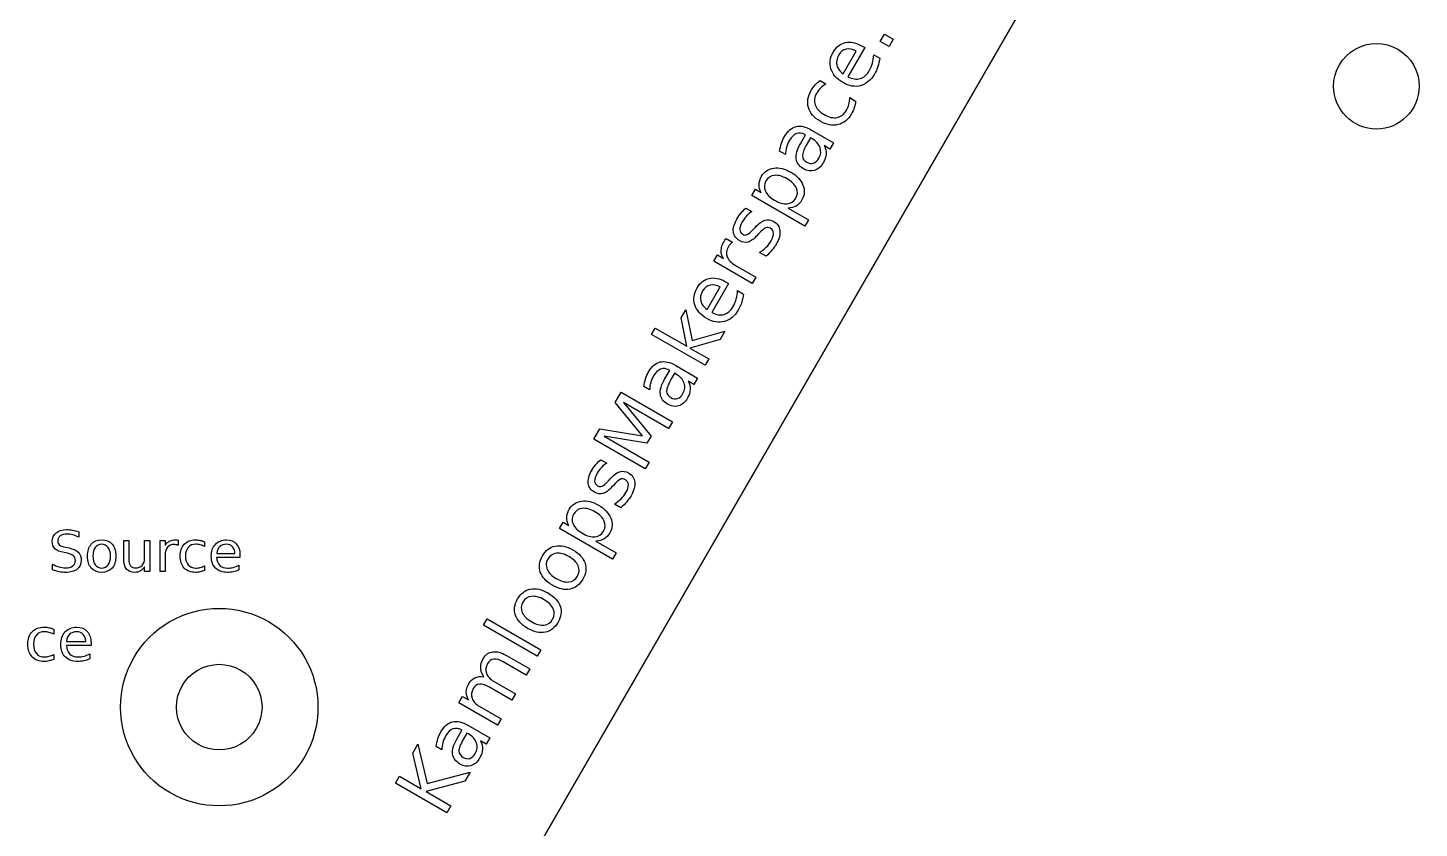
# Model space of a CAD drawing. Extents: x 5 to 486, y 5 to 284.
# Drawn here: x 59 to 99.66, y 111.84 to 135.21 of the extents above; entities that cross this region are included whole.
import ezdxf

# ---------------------------------------------------------------- set-up
doc = ezdxf.new("R2010")
doc.units = 0
doc.layers.add('Layer_1', color=7, linetype='CONTINUOUS')

msp = doc.modelspace()

# ---------------------------------------------------------------- linework, layer by layer
at = {"layer": 'Layer_1', "color": 7}
for p, q in [((91.417568, 141.614116), (71.726968, 107.508995)), ((71.585868, 107.265026), (91.276468, 141.370146)), ((97.157268, 133.507596), (97.157268, 133.507596)), ((63.346171, 115.371536), (63.346171, 115.371536))]:
    msp.add_line(p, q, dxfattribs=at)
at = {"layer": 'Layer_1', "color": 3}
for p, q in [((83.911101, 134.813975), (84.033519, 135.026009)), ((84.033519, 135.026009), (84.288761, 134.878645)), ((83.457533, 134.636383), (82.966709, 133.786251)), ((83.367086, 134.688602), (83.367091, 134.688599)), ((83.367091, 134.688599), (83.457533, 134.636383)), ((84.166343, 134.666611), (83.911101, 134.813975)), ((84.288761, 134.878645), (84.166343, 134.666611)), ((82.826518, 133.875235), (83.206102, 134.535017)), ((83.718982, 134.427817), (83.893831, 134.326868)), ((82.151137, 133.675631), (82.151177, 133.675607)), ((82.151177, 133.675607), (82.324018, 133.575817)), ((83.019404, 133.174336), (83.190232, 133.075708)), ((81.903236, 132.229705), (82.545355, 131.858977)), ((81.903271, 132.229685), (81.903236, 132.229705)), ((81.578496, 131.824989), (81.728177, 132.084245)), ((81.728177, 132.084245), (81.710059, 132.094706)), ((81.872887, 132.000697), (81.766689, 131.816823)), ((81.914069, 131.97692), (81.872887, 132.000697)), ((82.438604, 131.67408), (82.267776, 131.772708)), ((82.545355, 131.858977), (82.438604, 131.67408)), ((81.140708, 131.512329), (80.96988, 131.610957)), ((80.153384, 130.315112), (80.260715, 130.501015)), ((80.260715, 130.501015), (80.431544, 130.402388)), ((81.187634, 130.8046), (81.187634, 130.8046)), ((81.706926, 129.418174), (80.153384, 130.315112)), ((79.985226, 129.947276), (80.160075, 129.846327)), ((79.985234, 129.947264), (79.985226, 129.947276)), ((81.217342, 129.948707), (81.217359, 129.948697)), ((81.217359, 129.948697), (81.814257, 129.604078)), ((80.208128, 129.33087), (80.258772, 129.386044)), ((81.814257, 129.604078), (81.706926, 129.418174)), ((79.406882, 129.061942), (79.59753, 128.953198)), ((80.355529, 129.196195), (80.303329, 129.140585)), ((79.044133, 128.393766), (79.151464, 128.57967)), ((79.151464, 128.57967), (79.326313, 128.478721)), ((80.574572, 128.540497), (80.383642, 128.650731)), ((80.169598, 127.743979), (79.044133, 128.393766)), ((79.684046, 128.272184), (80.276929, 127.929883)), ((79.4799, 127.746921), (78.989079, 126.896794)), ((79.389453, 127.79914), (79.389459, 127.799137)), ((79.389459, 127.799137), (79.4799, 127.746921)), ((80.276929, 127.929883), (80.169598, 127.743979)), ((78.848885, 126.985772), (79.228469, 127.645555)), ((79.741353, 127.538361), (79.916202, 127.437412)), ((78.091467, 126.743766), (78.227805, 126.979912)), ((78.227805, 126.979912), (78.40974, 126.079008)), ((77.227493, 126.25914), (77.334824, 126.445044)), ((77.334824, 126.445044), (78.258309, 125.91187)), ((78.258309, 125.91187), (78.091467, 126.743766)), ((78.791089, 125.356398), (77.227493, 126.25914)), ((79.228534, 126.114076), (78.34875, 125.859654)), ((78.40974, 126.079008), (79.367775, 126.355248)), ((79.367775, 126.355248), (79.228534, 126.114076)), ((78.34875, 125.859654), (78.89842, 125.542302)), ((77.757508, 125.206845), (77.73939, 125.217305)), ((77.932567, 125.352304), (78.574686, 124.981577)), ((77.932601, 125.352284), (77.932567, 125.352304)), ((78.89842, 125.542302), (78.791089, 125.356398)), ((77.607827, 124.947588), (77.757508, 125.206845)), ((77.902218, 125.123297), (77.79602, 124.939423)), ((77.9434, 125.09952), (77.902218, 125.123297)), ((78.467935, 124.79668), (78.297107, 124.895307)), ((78.574686, 124.981577), (78.467935, 124.79668)), ((76.162957, 124.269101), (76.337587, 124.571571)), ((76.337587, 124.571571), (77.837873, 123.70538)), ((77.170039, 124.634929), (76.99921, 124.733557)), ((76.961707, 123.294783), (76.162957, 124.269101)), ((77.723581, 123.507421), (76.406179, 124.268023)), ((76.406179, 124.268023), (77.211814, 123.287046)), ((77.837873, 123.70538), (77.723581, 123.507421)), ((75.545079, 123.198906), (75.71971, 123.501375)), ((77.045365, 122.332715), (75.545079, 123.198906)), ((75.71971, 123.501375), (76.961707, 123.294783)), ((77.094042, 123.083059), (75.841674, 123.290271)), ((75.841674, 123.290271), (77.159076, 122.529668)), ((77.211814, 123.287046), (77.094042, 123.083059)), ((75.743039, 122.599592), (75.917887, 122.498643)), ((75.743047, 122.599579), (75.743039, 122.599592)), ((77.159076, 122.529668), (77.045365, 122.332715)), ((75.96594, 121.983186), (76.016584, 122.03836)), ((76.113341, 121.848511), (76.061142, 121.792901)), ((76.332381, 121.192807), (76.141451, 121.303041)), ((74.537359, 120.58787), (74.64469, 120.773774)), ((74.64469, 120.773774), (74.815518, 120.675146)), ((75.571609, 121.077359), (75.571609, 121.077359)), ((60.490507, 120.496126), (60.490515, 120.496108)), ((60.490515, 120.496108), (60.490515, 120.337053)), ((76.0909, 119.690933), (74.537359, 120.58787)), ((60.108619, 120.039927), (60.207117, 120.019746)), ((61.161451, 120.130365), (61.161453, 120.130362)), ((61.161453, 120.256314), (61.161453, 120.256314)), ((61.806554, 119.687107), (61.806554, 120.234514)), ((61.806554, 120.234514), (61.955114, 120.234514)), ((61.955114, 120.234514), (61.955114, 119.692759)), ((62.180374, 120.256314), (62.180374, 120.256314)), ((62.41533, 119.721821), (62.41533, 120.234511)), ((62.41533, 120.234511), (62.56389, 120.234511)), ((62.56389, 120.234511), (62.56389, 119.330238)), ((62.865845, 119.330296), (62.865845, 120.234569)), ((62.865845, 120.234569), (63.015212, 120.234569)), ((63.015212, 120.234569), (63.015212, 120.094084)), ((63.39469, 120.248286), (63.395491, 120.095644)), ((64.16816, 120.199803), (64.16816, 120.199797)), ((64.16816, 120.199797), (64.16816, 120.060927)), ((75.601317, 120.221466), (75.601334, 120.221456)), ((75.601334, 120.221456), (76.198232, 119.876836)), ((59.719459, 119.38354), (59.719459, 119.551477)), ((60.159482, 119.864746), (60.060175, 119.884129)), ((61.806556, 119.687108), (61.806554, 119.687107)), ((63.015212, 119.806655), (63.015212, 119.330296)), ((65.201616, 119.746849), (64.518566, 119.746849)), ((64.523412, 119.862308), (65.053056, 119.863112)), ((65.20161, 119.819509), (65.201616, 119.819518)), ((65.201616, 119.819518), (65.201616, 119.746849)), ((74.039704, 119.788578), (74.039704, 119.788578)), ((74.196469, 119.69807), (74.196469, 119.69807)), ((76.198232, 119.876836), (76.0909, 119.690933)), ((62.41533, 119.330238), (62.41533, 119.469109)), ((62.56389, 119.330238), (62.41533, 119.330238)), ((63.015212, 119.330296), (62.865845, 119.330296)), ((64.16816, 119.502218), (64.16816, 119.364962)), ((65.166896, 119.516739), (65.166896, 119.376253)), ((73.313336, 118.530471), (73.313336, 118.530471)), ((73.470101, 118.439963), (73.470101, 118.439963)), ((72.321013, 117.760867), (72.427763, 117.945765)), ((72.427763, 117.945765), (73.991359, 117.043022)), ((59.758521, 117.64769), (59.758521, 117.647685)), ((59.758521, 117.647685), (59.758521, 117.501018)), ((73.884609, 116.858125), (72.321013, 117.760867)), ((60.849988, 117.169314), (60.128596, 117.169314)), ((60.133705, 117.291247), (60.693089, 117.2921)), ((60.849988, 117.246058), (60.849988, 117.169314)), ((60.849988, 117.246053), (60.849988, 117.246058)), ((59.758521, 116.910948), (59.758521, 116.765987)), ((60.813322, 116.926289), (60.813322, 116.777918)), ((73.563776, 116.302427), (72.890506, 116.69114)), ((72.99181, 116.880524), (73.671108, 116.488331)), ((73.991359, 117.043022), (73.884609, 116.858125)), ((73.671108, 116.488331), (73.563776, 116.302427)), ((72.32308, 116.253671), (72.323084, 116.253691)), ((73.143151, 115.573882), (72.46988, 115.962595)), ((72.614391, 116.127033), (73.250482, 115.759786)), ((71.597057, 115.495119), (71.704389, 115.681022)), ((72.722522, 114.845331), (71.597057, 115.495119)), ((71.704389, 115.681022), (71.879237, 115.580073)), ((73.250482, 115.759786), (73.143151, 115.573882)), ((72.193763, 115.398482), (72.829853, 115.031235)), ((71.53927, 114.436539), (71.688951, 114.695795)), ((71.688951, 114.695795), (71.670833, 114.706256)), ((71.86401, 114.841255), (72.506128, 114.470527)), ((71.864044, 114.841235), (71.86401, 114.841255)), ((72.829853, 115.031235), (72.722522, 114.845331)), ((70.249305, 114.026356), (70.400149, 114.287625)), ((70.400149, 114.287625), (70.66964, 113.139214)), ((71.833661, 114.612247), (71.727463, 114.428373)), ((71.874843, 114.58847), (71.833661, 114.612247)), ((72.399378, 114.28563), (72.22855, 114.384258)), ((72.506128, 114.470527), (72.399378, 114.28563)), ((70.49467, 112.987001), (70.249305, 114.026356)), ((71.101482, 114.123879), (70.930653, 114.222507)), ((70.66964, 113.139214), (71.931182, 113.474691)), ((71.931182, 113.474691), (71.776858, 113.207393)), ((69.743398, 113.150099), (69.860592, 113.353086)), ((71.243684, 112.283909), (69.743398, 113.150099)), ((69.860592, 113.353086), (70.49467, 112.987001)), ((71.776858, 113.207393), (70.638367, 112.904037)), ((70.638367, 112.904037), (71.360878, 112.486895)), ((71.360878, 112.486895), (71.243684, 112.283909))]:
    msp.add_line(p, q, dxfattribs=at)
at = {"layer": 'Layer_1', "color": 5}
msp.add_line((61.711555, 115.371536), (61.711555, 115.371536), dxfattribs=at)
at = {"layer": 'Layer_1', "color": 3}
for points in [[(82.539741, 134.511087), (82.627153, 134.66249), (82.745098, 134.753834), (82.893576, 134.78512)], [(82.914605, 134.589419), (82.822599, 134.569295), (82.750295, 134.513678), (82.697694, 134.42257)], [(82.893576, 134.78512), (83.041768, 134.81747), (83.199605, 134.785297), (83.367086, 134.688602)], [(83.206102, 134.535017), (83.104057, 134.591887), (83.006892, 134.610021), (82.914605, 134.589419)], [(82.469886, 134.01414), (82.418988, 134.176619), (82.442273, 134.342268), (82.539741, 134.511087)], [(82.697694, 134.42257), (82.63813, 134.319402), (82.619504, 134.219844), (82.641816, 134.123895)], [(83.589674, 133.962518), (83.630672, 134.03353), (83.661613, 134.107222), (83.682495, 134.183595)], [(83.682495, 134.183595), (83.703765, 134.260639), (83.715927, 134.342047), (83.718982, 134.427817)], [(83.893831, 134.326868), (83.883686, 134.244296), (83.865867, 134.163923), (83.840376, 134.085748)], [(82.822148, 133.612469), (82.637922, 133.718832), (82.520501, 133.852722), (82.469886, 134.01414)], [(82.641816, 134.123895), (82.664515, 134.028609), (82.726083, 133.945722), (82.826518, 133.875235)], [(82.966709, 133.786251), (83.098641, 133.720816), (83.217826, 133.70292), (83.324264, 133.732561)], [(83.324264, 133.732561), (83.430424, 133.763272), (83.518894, 133.839925), (83.589674, 133.962518)], [(83.740045, 133.860962), (83.636389, 133.681425), (83.501946, 133.569237), (83.336716, 133.524396)], [(83.840376, 134.085748), (83.814874, 134.007573), (83.781431, 133.932644), (83.740045, 133.860962)], [(81.811556, 132.885569), (81.764783, 133.047452), (81.792064, 133.216153), (81.893399, 133.39167)], [(81.893399, 133.39167), (81.926275, 133.448613), (81.964398, 133.50074), (82.007767, 133.548051)], [(82.007767, 133.548051), (82.050486, 133.595742), (82.098276, 133.638268), (82.151137, 133.675631)], [(82.168615, 133.455185), (82.123722, 133.411433), (82.085804, 133.362759), (82.054861, 133.309164)], [(82.324018, 133.575817), (82.265053, 133.54019), (82.213252, 133.499979), (82.168615, 133.455185)], [(83.336716, 133.524396), (83.171873, 133.480227), (83.000351, 133.509584), (82.822148, 133.612469)], [(82.054861, 133.309164), (81.985629, 133.189251), (81.970052, 133.074087), (82.008129, 132.963674)], [(82.008129, 132.963674), (82.04554, 132.853646), (82.132912, 132.758987), (82.270245, 132.679697)], [(82.923077, 132.807899), (82.95402, 132.861495), (82.97754, 132.918481), (82.993635, 132.978859)], [(82.993635, 132.978859), (83.009466, 133.040285), (83.018056, 133.105444), (83.019404, 133.174336)], [(83.190232, 133.075708), (83.184571, 133.010201), (83.171708, 132.946169), (83.151645, 132.883613)], [(82.157636, 132.484785), (81.974081, 132.590761), (81.858721, 132.724355), (81.811556, 132.885569)], [(82.270245, 132.679697), (82.407579, 132.600408), (82.533577, 132.571877), (82.648241, 132.594106)], [(82.648241, 132.594106), (82.762233, 132.616721), (82.853845, 132.687986), (82.923077, 132.807899)], [(83.068176, 132.697331), (82.970321, 132.527841), (82.839321, 132.423936), (82.675176, 132.385616)], [(83.151645, 132.883613), (83.13197, 132.821728), (83.104147, 132.759634), (83.068176, 132.697331)], [(81.112568, 132.039059), (81.206556, 132.20185), (81.318962, 132.299071), (81.449787, 132.330722)], [(81.449787, 132.330722), (81.58061, 132.362379), (81.731771, 132.3287), (81.903271, 132.229685)], [(81.710059, 132.094706), (81.624979, 132.143827), (81.543082, 132.153596), (81.464368, 132.124012)], [(82.675176, 132.385616), (82.511028, 132.347298), (82.338514, 132.380355), (82.157636, 132.484785)], [(80.96988, 131.610957), (80.982832, 131.693698), (81.001309, 131.770567), (81.025311, 131.841565)], [(81.025311, 131.841565), (81.048672, 131.912934), (81.077758, 131.978765), (81.112568, 132.039059)], [(81.1729, 131.728217), (81.153119, 131.658356), (81.142388, 131.586393), (81.140708, 131.512329)], [(81.258268, 131.929478), (81.221137, 131.865165), (81.192681, 131.798078), (81.1729, 131.728217)], [(81.464368, 132.124012), (81.385372, 132.095481), (81.316672, 132.030636), (81.258268, 131.929478)], [(81.455659, 131.389444), (81.440468, 131.511656), (81.481413, 131.656837), (81.578496, 131.824989)], [(81.766689, 131.816823), (81.680436, 131.66743), (81.637761, 131.554064), (81.638664, 131.476725)], [(82.150521, 131.715798), (82.113471, 131.82026), (82.034654, 131.907301), (81.914069, 131.97692)], [(82.267776, 131.772708), (82.311741, 131.691054), (82.331957, 131.609264), (82.328422, 131.527339)], [(81.668946, 131.097484), (81.54233, 131.170586), (81.471234, 131.267906), (81.455659, 131.389444)], [(81.638664, 131.476725), (81.639566, 131.399385), (81.681217, 131.336929), (81.763618, 131.289355)], [(81.95751, 131.263166), (82.020843, 131.284661), (82.073975, 131.332588), (82.116906, 131.406947)], [(82.116906, 131.406947), (82.176082, 131.509444), (82.187288, 131.612395), (82.150521, 131.715798)], [(82.328422, 131.527339), (82.324238, 131.445794), (82.295844, 131.359466), (82.24324, 131.268354)], [(80.441283, 130.876425), (80.520188, 131.013092), (80.638464, 131.092634), (80.796112, 131.115051)], [(80.796112, 131.115051), (80.954149, 131.138144), (81.121596, 131.098636), (81.298452, 130.996528)], [(81.187634, 130.8046), (81.051643, 130.883115), (80.92888, 130.916475), (80.819346, 130.90468)], [(81.298452, 130.996528), (81.475312, 130.894418), (81.593252, 130.769158), (81.652272, 130.620747)], [(81.987808, 131.048717), (81.883762, 131.01857), (81.777475, 131.034825), (81.668946, 131.097484)], [(81.763618, 131.289355), (81.829268, 131.251451), (81.893899, 131.242722), (81.95751, 131.263166)], [(82.24324, 131.268354), (82.176715, 131.15313), (82.091571, 131.079918), (81.987808, 131.048717)], [(80.431544, 130.402388), (80.386984, 130.479921), (80.365643, 130.557447), (80.367523, 130.634964)], [(80.367523, 130.634964), (80.369123, 130.713538), (80.39371, 130.794025), (80.441283, 130.876425)], [(80.569922, 130.741862), (80.513452, 130.644055), (80.507829, 130.544582), (80.553051, 130.443444)], [(80.819346, 130.90468), (80.709534, 130.893946), (80.626393, 130.839673), (80.569922, 130.741862)], [(81.459457, 130.535112), (81.414237, 130.636254), (81.32363, 130.726083), (81.187634, 130.8046)], [(81.442158, 130.238276), (81.498629, 130.336087), (81.504396, 130.435033), (81.459457, 130.535112)], [(81.652272, 130.620747), (81.711677, 130.473014), (81.701928, 130.330814), (81.623024, 130.194147)], [(80.553051, 130.443444), (80.597991, 130.343359), (80.688457, 130.254059), (80.824448, 130.175544)], [(80.824448, 130.175544), (80.960444, 130.097027), (81.083348, 130.063138), (81.193162, 130.073876)], [(81.193162, 130.073876), (81.30269, 130.085669), (81.385689, 130.140469), (81.442158, 130.238276)], [(81.623024, 130.194147), (81.57545, 130.111747), (81.518365, 130.050023), (81.45177, 130.008974)], [(79.717253, 129.622314), (79.756706, 129.690649), (79.79886, 129.752062), (79.843715, 129.806552)], [(79.843715, 129.806552), (79.888573, 129.861046), (79.935746, 129.90795), (79.985234, 129.947264)], [(80.005796, 129.718343), (79.959887, 129.66982), (79.919527, 129.615411), (79.884716, 129.555117)], [(80.160075, 129.846327), (80.103101, 129.809545), (80.051675, 129.766884), (80.005796, 129.718343)], [(81.45177, 130.008974), (81.384911, 129.968973), (81.306768, 129.948884), (81.217342, 129.948707)], [(79.61918, 129.252867), (79.604887, 129.361164), (79.637578, 129.484313), (79.717253, 129.622314)], [(79.884716, 129.555117), (79.831727, 129.463338), (79.805961, 129.38621), (79.807418, 129.323735)], [(79.807418, 129.323735), (79.809263, 129.261931), (79.838317, 129.214787), (79.894581, 129.182303)], [(80.024504, 129.17294), (80.067573, 129.191838), (80.128781, 129.244482), (80.208128, 129.33087)], [(80.258772, 129.386044), (80.362724, 129.501097), (80.456348, 129.5712), (80.539642, 129.596355)], [(80.561124, 129.373597), (80.514993, 129.355597), (80.446462, 129.296463), (80.355529, 129.196195)], [(80.539642, 129.596355), (80.622656, 129.622566), (80.710053, 129.609177), (80.801832, 129.556188)], [(80.706271, 129.358128), (80.656027, 129.387136), (80.607645, 129.392293), (80.561124, 129.373597)], [(80.792275, 129.214688), (80.789209, 129.278982), (80.760541, 129.326795), (80.706271, 129.358128)], [(80.801832, 129.556188), (80.906342, 129.495849), (80.965097, 129.406546), (80.978098, 129.288279)], [(80.978098, 129.288279), (80.991485, 129.170682), (80.956408, 129.039534), (80.872865, 128.894835)], [(79.262178, 128.718059), (79.264635, 128.799712), (79.291584, 128.885088), (79.343026, 128.974187)], [(79.343026, 128.974187), (79.350376, 128.986918), (79.359459, 129.000437), (79.370276, 129.014745)], [(79.370276, 129.014745), (79.380326, 129.029495), (79.392528, 129.045228), (79.406882, 129.061942)], [(79.531966, 128.899943), (79.51202, 128.879299), (79.493538, 128.85424), (79.476521, 128.824764)], [(79.59753, 128.953198), (79.57349, 128.939366), (79.551636, 128.921614), (79.531966, 128.899943)], [(79.799395, 128.998759), (79.693547, 129.059871), (79.633475, 129.144573), (79.61918, 129.252867)], [(80.049489, 128.956197), (79.969849, 128.934291), (79.886485, 128.948478), (79.799395, 128.998759)], [(79.894581, 129.182303), (79.937455, 129.15755), (79.980763, 129.154429), (80.024504, 129.17294)], [(80.303329, 129.140585), (80.213071, 129.039954), (80.128457, 128.978491), (80.049489, 128.956197)], [(80.580647, 128.806296), (80.636347, 128.862567), (80.682955, 128.923192), (80.720471, 128.988172)], [(80.720471, 128.988172), (80.770753, 129.075262), (80.794687, 129.150767), (80.792275, 129.214688)], [(80.872865, 128.894835), (80.838054, 128.834541), (80.795677, 128.775044), (80.745733, 128.716344)], [(79.326313, 128.478721), (79.280411, 128.55703), (79.259033, 128.636809), (79.262178, 128.718059)], [(79.476521, 128.824764), (79.416184, 128.720257), (79.403938, 128.62014), (79.439782, 128.524411)], [(79.439782, 128.524411), (79.475341, 128.429747), (79.556763, 128.345671), (79.684046, 128.272184)], [(80.383642, 128.650731), (80.4586, 128.698562), (80.524269, 128.750417), (80.580647, 128.806296)], [(80.745733, 128.716344), (80.696826, 128.657936), (80.639772, 128.59932), (80.574572, 128.540497)], [(78.562108, 127.621625), (78.649521, 127.773028), (78.767467, 127.864374), (78.915947, 127.895663)], [(78.936976, 127.699963), (78.84497, 127.679838), (78.772666, 127.624222), (78.720064, 127.533113)], [(78.915947, 127.895663), (79.064137, 127.92801), (79.221972, 127.895835), (79.389453, 127.79914)], [(79.228469, 127.645555), (79.126425, 127.702425), (79.02926, 127.720561), (78.936976, 127.699963)], [(78.492253, 127.124677), (78.441355, 127.287157), (78.464641, 127.452806), (78.562108, 127.621625)], [(78.720064, 127.533113), (78.6605, 127.429945), (78.641873, 127.330385), (78.664184, 127.234433)], [(79.612044, 127.073062), (79.65304, 127.14407), (79.683981, 127.217762), (79.704865, 127.294139)], [(79.704865, 127.294139), (79.726133, 127.371179), (79.738295, 127.452586), (79.741353, 127.538361)], [(79.916202, 127.437412), (79.906056, 127.35484), (79.888237, 127.274465), (79.862743, 127.196285)], [(78.844516, 126.723007), (78.66029, 126.82937), (78.542869, 126.96326), (78.492253, 127.124677)], [(78.664184, 127.234433), (78.686885, 127.13915), (78.748452, 127.056263), (78.848885, 126.985772)], [(78.989079, 126.896794), (79.121012, 126.83136), (79.240195, 126.813461), (79.346631, 126.843099)], [(79.346631, 126.843099), (79.452791, 126.87381), (79.541262, 126.950464), (79.612044, 127.073062)], [(79.762415, 126.971505), (79.658758, 126.791965), (79.524314, 126.679775), (79.359083, 126.634934)], [(79.862743, 127.196285), (79.837241, 127.118111), (79.803799, 127.043184), (79.762415, 126.971505)], [(79.359083, 126.634934), (79.19424, 126.590765), (79.022718, 126.620122), (78.844516, 126.723007)], [(77.141899, 125.161658), (77.235885, 125.324445), (77.348291, 125.421666), (77.479118, 125.453321)], [(77.493699, 125.246612), (77.414703, 125.218081), (77.346003, 125.153236), (77.287599, 125.052077)], [(77.479118, 125.453321), (77.609941, 125.484978), (77.761102, 125.451299), (77.932601, 125.352284)], [(77.73939, 125.217305), (77.65431, 125.266426), (77.572412, 125.276195), (77.493699, 125.246612)], [(76.99921, 124.733557), (77.012161, 124.816293), (77.030638, 124.893163), (77.054642, 124.964165)], [(77.054642, 124.964165), (77.078003, 125.035533), (77.107089, 125.101364), (77.141899, 125.161658)], [(77.202231, 124.850816), (77.182447, 124.780951), (77.171717, 124.708989), (77.170039, 124.634929)], [(77.287599, 125.052077), (77.250468, 124.987764), (77.222012, 124.920677), (77.202231, 124.850816)], [(77.48499, 124.512044), (77.469799, 124.634255), (77.510744, 124.779437), (77.607827, 124.947588)], [(77.79602, 124.939423), (77.709767, 124.79003), (77.667092, 124.676663), (77.667995, 124.599324)], [(78.179852, 124.838398), (78.142802, 124.94286), (78.063985, 125.0299), (77.9434, 125.09952)], [(78.146237, 124.529547), (78.205413, 124.632044), (78.216619, 124.734994), (78.179852, 124.838398)], [(78.297107, 124.895307), (78.34107, 124.813649), (78.361286, 124.73186), (78.357753, 124.649939)], [(77.698277, 124.220083), (77.571661, 124.293185), (77.500565, 124.390505), (77.48499, 124.512044)], [(77.667995, 124.599324), (77.668897, 124.521985), (77.710548, 124.459528), (77.792948, 124.411954)], [(77.792948, 124.411954), (77.858599, 124.374051), (77.923229, 124.365319), (77.986838, 124.38576)], [(77.986838, 124.38576), (78.05017, 124.407255), (78.103303, 124.455184), (78.146237, 124.529547)], [(78.357753, 124.649939), (78.353566, 124.56839), (78.325172, 124.482061), (78.272571, 124.390953)], [(78.017135, 124.171311), (77.913092, 124.141167), (77.806805, 124.157424), (77.698277, 124.220083)], [(78.272571, 124.390953), (78.206046, 124.275729), (78.120901, 124.202515), (78.017135, 124.171311)], [(75.475065, 122.27463), (75.514516, 122.342961), (75.556671, 122.404374), (75.601528, 122.458867)], [(75.601528, 122.458867), (75.646385, 122.513361), (75.693558, 122.560265), (75.743047, 122.599579)], [(75.763608, 122.370659), (75.717699, 122.322135), (75.677339, 122.267727), (75.642528, 122.207433)], [(75.917887, 122.498643), (75.860913, 122.461861), (75.809487, 122.419199), (75.763608, 122.370659)], [(75.376992, 121.905183), (75.362699, 122.01348), (75.39539, 122.136629), (75.475065, 122.27463)], [(75.642528, 122.207433), (75.589539, 122.115653), (75.563774, 122.038526), (75.565231, 121.976051)], [(75.565231, 121.976051), (75.567076, 121.914247), (75.59613, 121.867103), (75.652394, 121.834619)], [(75.782316, 121.825255), (75.825386, 121.844154), (75.886594, 121.896797), (75.96594, 121.983186)], [(76.016584, 122.03836), (76.120537, 122.153412), (76.21416, 122.223516), (76.297454, 122.24867)], [(76.318936, 122.025913), (76.272784, 122.007874), (76.204252, 121.94874), (76.113341, 121.848511)], [(76.297454, 122.24867), (76.380468, 122.274881), (76.467865, 122.261492), (76.559645, 122.208503)], [(76.464084, 122.010443), (76.41384, 122.039452), (76.365457, 122.044608), (76.318936, 122.025913)], [(76.550088, 121.867004), (76.547022, 121.931297), (76.518354, 121.97911), (76.464084, 122.010443)], [(76.559645, 122.208503), (76.664155, 122.148165), (76.72291, 122.058861), (76.73591, 121.940594)], [(75.557207, 121.651075), (75.451359, 121.712186), (75.391287, 121.796889), (75.376992, 121.905183)], [(75.807301, 121.608513), (75.727662, 121.586606), (75.644297, 121.600794), (75.557207, 121.651075)], [(75.652394, 121.834619), (75.695268, 121.809866), (75.738575, 121.806744), (75.782316, 121.825255)], [(76.061142, 121.792901), (75.970883, 121.692269), (75.88627, 121.630807), (75.807301, 121.608513)], [(76.33846, 121.458611), (76.39416, 121.514882), (76.440768, 121.575508), (76.478284, 121.640488)], [(76.478284, 121.640488), (76.528565, 121.727578), (76.5525, 121.803083), (76.550088, 121.867004)], [(76.73591, 121.940594), (76.749298, 121.822998), (76.714219, 121.691848), (76.630674, 121.547144)], [(74.825258, 121.149184), (74.90416, 121.285847), (75.022436, 121.365389), (75.180086, 121.38781)], [(75.203321, 121.177439), (75.093509, 121.166705), (75.010368, 121.112432), (74.953896, 121.014621)], [(75.180086, 121.38781), (75.338124, 121.410903), (75.50557, 121.371395), (75.682427, 121.269287)], [(75.571609, 121.077359), (75.435618, 121.155874), (75.312855, 121.189234), (75.203321, 121.177439)], [(75.682427, 121.269287), (75.859286, 121.167177), (75.977226, 121.041917), (76.036246, 120.893506)], [(76.141451, 121.303041), (76.216412, 121.350875), (76.282081, 121.402732), (76.33846, 121.458611)], [(76.503542, 121.368654), (76.454637, 121.310249), (76.397584, 121.251634), (76.332381, 121.192807)], [(76.630674, 121.547144), (76.595866, 121.486854), (76.553488, 121.427357), (76.503542, 121.368654)], [(74.815518, 120.675146), (74.770958, 120.75268), (74.749618, 120.830206), (74.751498, 120.907723)], [(74.751498, 120.907723), (74.753098, 120.986297), (74.777685, 121.066784), (74.825258, 121.149184)], [(74.953896, 121.014621), (74.897427, 120.916814), (74.891804, 120.817341), (74.937026, 120.716203)], [(75.843432, 120.807871), (75.798212, 120.909013), (75.707604, 120.998842), (75.571609, 121.077359)], [(75.826133, 120.511035), (75.882604, 120.608846), (75.88837, 120.707791), (75.843432, 120.807871)], [(76.036246, 120.893506), (76.09565, 120.745769), (76.085901, 120.603569), (76.006998, 120.466906)], [(59.714608, 120.213542), (59.714608, 120.320117), (59.752017, 120.404085), (59.826835, 120.465446)], [(59.826835, 120.465446), (59.902191, 120.526807), (60.005806, 120.557487), (60.137679, 120.557487)], [(59.950373, 120.373382), (59.902467, 120.338936), (59.878513, 120.289954), (59.878513, 120.226438)], [(60.156257, 120.425051), (60.067445, 120.425051), (59.998817, 120.407828), (59.950373, 120.373382)], [(60.137679, 120.557487), (60.194195, 120.557487), (60.251789, 120.552374), (60.310459, 120.542147)], [(60.315313, 120.403253), (60.260413, 120.417785), (60.207395, 120.425051), (60.156257, 120.425051)], [(60.310459, 120.542147), (60.369132, 120.53192), (60.429148, 120.51658), (60.490507, 120.496126)], [(60.490515, 120.337053), (60.428616, 120.366655), (60.370215, 120.388722), (60.315313, 120.403253)], [(74.937026, 120.716203), (74.981966, 120.616118), (75.072432, 120.526817), (75.208423, 120.448303)], [(75.208423, 120.448303), (75.344419, 120.369786), (75.467323, 120.335896), (75.577137, 120.346635)], [(75.577137, 120.346635), (75.686665, 120.358428), (75.769664, 120.413228), (75.826133, 120.511035)], [(76.006998, 120.466906), (75.959425, 120.384506), (75.90234, 120.322782), (75.835745, 120.281733)], [(59.796159, 119.99797), (59.741792, 120.049643), (59.714608, 120.1215), (59.714608, 120.213542)], [(60.060175, 119.884129), (59.938529, 119.908348), (59.850524, 119.946295), (59.796159, 119.99797)], [(59.878513, 120.226438), (59.878513, 120.173148), (59.894392, 120.132779), (59.92615, 120.10533)], [(59.92615, 120.10533), (59.958448, 120.078415), (60.019271, 120.056614), (60.108619, 120.039927)], [(60.207117, 120.019746), (60.328763, 119.996605), (60.418383, 119.955697), (60.475977, 119.897023)], [(60.746456, 119.781571), (60.746456, 119.93013), (60.783057, 120.046394), (60.85626, 120.130362)], [(60.85626, 120.130362), (60.930002, 120.21433), (61.031733, 120.256314), (61.161453, 120.256314)], [(60.972525, 120.036705), (60.926235, 119.974805), (60.90309, 119.889761), (60.90309, 119.781571)], [(61.161453, 120.130362), (61.08179, 120.130362), (61.018814, 120.099143), (60.972525, 120.036705)], [(61.349572, 120.035898), (61.303282, 120.098876), (61.240575, 120.130365), (61.161451, 120.130365)], [(61.161453, 120.256314), (61.290634, 120.256314), (61.392096, 120.21433), (61.465837, 120.130362)], [(61.419007, 119.781572), (61.419007, 119.888685), (61.395862, 119.973461), (61.349572, 120.035898)], [(61.465837, 120.130362), (61.539578, 120.046394), (61.576449, 119.93013), (61.576449, 119.781571)], [(63.015212, 120.094084), (63.046431, 120.148983), (63.087069, 120.189622), (63.137126, 120.215999)], [(63.082221, 120.041604), (63.037548, 119.987236), (63.015212, 119.90892), (63.015212, 119.806655)], [(63.275994, 120.123953), (63.192026, 120.123953), (63.127435, 120.096503), (63.082221, 120.041604)], [(63.137126, 120.215999), (63.187182, 120.242914), (63.248005, 120.256371), (63.319596, 120.256371)], [(63.340588, 120.116633), (63.321213, 120.121513), (63.299681, 120.123953), (63.275994, 120.123953)], [(63.319596, 120.256371), (63.329823, 120.256371), (63.341128, 120.25557), (63.35351, 120.253967)], [(63.395491, 120.095644), (63.378804, 120.105332), (63.360503, 120.112328), (63.340588, 120.116633)], [(63.35351, 120.253967), (63.365893, 120.252874), (63.37962, 120.250981), (63.39469, 120.248286)], [(63.452817, 119.781579), (63.452817, 119.929062), (63.493186, 120.045057), (63.573925, 120.129564)], [(63.573925, 120.129564), (63.655201, 120.21407), (63.766351, 120.256323), (63.907375, 120.256323)], [(63.689381, 120.038321), (63.636091, 119.977499), (63.609446, 119.891916), (63.609446, 119.781572)], [(63.913834, 120.130361), (63.817486, 120.130361), (63.742669, 120.099681), (63.689381, 120.038321)], [(63.907375, 120.256323), (63.953126, 120.256323), (63.997802, 120.251479), (64.041401, 120.241791)], [(64.041401, 120.112596), (63.999416, 120.124439), (63.956894, 120.130361), (63.913834, 120.130361)], [(64.041401, 120.241791), (64.084996, 120.232642), (64.127249, 120.218646), (64.16816, 120.199803)], [(64.16816, 120.060927), (64.126175, 120.084075), (64.083922, 120.101298), (64.041401, 120.112596)], [(64.363546, 119.773489), (64.363546, 119.921509), (64.403377, 120.038849), (64.483039, 120.125509)], [(64.483039, 120.125509), (64.563239, 120.212706), (64.67116, 120.256305), (64.806801, 120.256305)], [(64.608995, 120.060118), (64.559478, 120.013289), (64.530951, 119.947353), (64.523412, 119.862308)], [(64.80842, 120.130361), (64.725528, 120.130361), (64.659053, 120.106947), (64.608995, 120.060118)], [(64.806801, 120.256305), (64.928448, 120.256305), (65.024527, 120.217012), (65.095038, 120.138427)], [(64.98443, 120.057692), (64.940289, 120.106138), (64.881619, 120.130361), (64.80842, 120.130361)], [(65.053056, 119.863112), (65.051963, 119.944389), (65.029088, 120.009249), (64.98443, 120.057692)], [(65.095038, 120.138427), (65.166086, 120.060379), (65.20161, 119.954074), (65.20161, 119.819509)], [(74.039704, 119.788578), (74.132532, 119.94936), (74.257695, 120.045471), (74.415194, 120.076911)], [(74.415194, 120.076911), (74.572689, 120.108354), (74.743885, 120.0707), (74.928782, 119.96395)], [(74.928782, 119.96395), (75.113012, 119.857585), (75.231221, 119.72815), (75.28341, 119.575647)], [(75.835745, 120.281733), (75.768886, 120.241731), (75.690743, 120.221642), (75.601317, 120.221466)], [(59.719459, 119.551477), (59.785663, 119.514336), (59.850523, 119.486347), (59.914039, 119.46751)], [(60.337914, 119.789662), (60.301851, 119.82303), (60.242374, 119.848058), (60.159482, 119.864746)], [(60.316925, 119.494159), (60.36752, 119.530761), (60.392817, 119.582972), (60.392817, 119.650792)], [(60.392817, 119.650792), (60.392817, 119.710003), (60.374516, 119.756294), (60.337914, 119.789662)], [(60.563178, 119.662881), (60.563178, 119.54608), (60.523885, 119.457536), (60.445299, 119.397252)], [(60.475977, 119.897023), (60.534111, 119.83889), (60.563178, 119.760843), (60.563178, 119.662881)], [(60.85626, 119.43278), (60.783057, 119.517286), (60.746456, 119.63355), (60.746456, 119.781571)], [(60.90309, 119.781571), (60.90309, 119.673381), (60.925965, 119.588067), (60.971716, 119.525629)], [(60.971716, 119.525629), (61.018006, 119.46373), (61.081251, 119.43278), (61.161451, 119.43278)], [(61.161451, 119.43278), (61.240575, 119.43278), (61.303282, 119.463999), (61.349572, 119.526438)], [(61.349572, 119.526438), (61.395862, 119.588876), (61.419007, 119.673921), (61.419007, 119.781572)], [(61.576449, 119.781571), (61.576449, 119.63355), (61.539578, 119.517286), (61.465837, 119.43278)], [(61.887299, 119.403715), (61.833471, 119.468309), (61.806556, 119.562773), (61.806556, 119.687108)], [(61.955114, 119.692759), (61.955114, 119.607175), (61.971801, 119.542854), (62.005177, 119.499793)], [(62.345087, 119.512708), (62.391915, 119.563842), (62.41533, 119.633546), (62.41533, 119.721821)], [(63.573117, 119.435211), (63.492917, 119.520794), (63.452817, 119.63625), (63.452817, 119.781579)], [(63.609446, 119.781572), (63.609446, 119.671229), (63.636091, 119.585377), (63.689381, 119.524015)], [(63.689381, 119.524015), (63.742671, 119.463194), (63.817488, 119.432783), (63.913834, 119.432783)], [(64.489498, 119.432771), (64.40553, 119.51674), (64.363546, 119.630312), (64.363546, 119.773489)], [(64.518566, 119.746849), (64.525049, 119.64458), (64.555729, 119.566533), (64.610607, 119.512707)], [(73.977167, 119.318227), (73.925646, 119.470345), (73.946492, 119.627129), (74.039704, 119.788578)], [(74.196469, 119.69807), (74.139228, 119.598924), (74.13283, 119.498111), (74.177278, 119.395631)], [(74.449222, 119.864327), (74.337577, 119.851967), (74.253326, 119.796548), (74.196469, 119.69807)], [(74.815649, 119.767998), (74.682338, 119.844965), (74.560195, 119.877075), (74.449222, 119.864327)], [(75.083299, 119.498243), (75.038852, 119.600723), (74.949635, 119.690641), (74.815649, 119.767998)], [(75.28341, 119.575647), (75.334927, 119.423531), (75.314272, 119.267082), (75.221445, 119.1063)], [(59.918884, 119.326211), (59.854828, 119.339133), (59.788353, 119.358242), (59.719459, 119.38354)], [(59.914039, 119.46751), (59.977555, 119.448674), (60.039994, 119.439256), (60.101353, 119.439256)], [(60.101353, 119.306828), (60.044298, 119.306828), (59.983474, 119.313289), (59.918884, 119.326211)], [(60.101353, 119.439256), (60.194472, 119.439256), (60.266329, 119.457557), (60.316925, 119.494159)], [(60.445299, 119.397252), (60.367252, 119.33697), (60.252603, 119.306828), (60.101353, 119.306828)], [(61.161453, 119.306827), (61.031733, 119.306827), (60.930002, 119.348811), (60.85626, 119.43278)], [(61.465837, 119.43278), (61.392096, 119.348811), (61.290634, 119.306827), (61.161453, 119.306827)], [(62.123864, 119.306823), (62.01998, 119.306823), (61.941125, 119.33912), (61.887299, 119.403715)], [(62.005177, 119.499793), (62.038552, 119.457269), (62.08861, 119.436008), (62.15535, 119.436008)], [(62.289378, 119.346386), (62.24201, 119.320011), (62.186839, 119.306823), (62.123864, 119.306823)], [(62.15535, 119.436008), (62.235551, 119.436008), (62.298796, 119.461574), (62.345087, 119.512708)], [(62.41533, 119.469109), (62.379267, 119.414209), (62.337283, 119.373302), (62.289378, 119.346386)], [(63.897686, 119.306836), (63.761507, 119.306836), (63.653317, 119.349628), (63.573117, 119.435211)], [(64.038979, 119.321368), (63.994845, 119.31168), (63.947748, 119.306836), (63.897686, 119.306836)], [(63.913834, 119.432783), (63.956897, 119.432783), (63.999419, 119.438436), (64.041401, 119.44974)], [(64.16816, 119.364962), (64.126714, 119.345587), (64.083654, 119.331055), (64.038979, 119.321368)], [(64.041401, 119.44974), (64.083925, 119.461584), (64.126178, 119.479077), (64.16816, 119.502218)], [(64.832638, 119.306819), (64.688385, 119.306819), (64.574005, 119.348803), (64.489498, 119.432771)], [(64.610607, 119.512707), (64.666045, 119.459417), (64.743016, 119.432772), (64.841519, 119.432772)], [(65.002996, 119.324584), (64.947019, 119.31274), (64.890233, 119.306819), (64.832638, 119.306819)], [(64.841519, 119.432772), (64.898574, 119.432772), (64.953746, 119.439769), (65.007033, 119.453761)], [(65.166896, 119.376253), (65.113606, 119.353644), (65.058973, 119.336421), (65.002996, 119.324584)], [(65.007033, 119.453761), (65.060862, 119.467754), (65.11415, 119.488746), (65.166896, 119.516739)], [(74.33237, 118.930934), (74.147473, 119.037684), (74.029072, 119.166782), (73.977167, 119.318227)], [(74.177278, 119.395631), (74.221054, 119.293539), (74.310269, 119.203621), (74.444922, 119.125879)], [(74.444922, 119.125879), (74.579579, 119.048135), (74.702201, 119.015301), (74.812787, 119.027378)], [(74.812787, 119.027378), (74.92309, 119.040513), (75.007056, 119.096988), (75.064685, 119.196805)], [(75.064685, 119.196805), (75.121542, 119.295283), (75.127746, 119.395763), (75.083299, 119.498243)], [(73.313336, 118.530471), (73.406161, 118.691249), (73.531323, 118.787358), (73.688822, 118.818799)], [(73.688822, 118.818799), (73.846317, 118.850242), (74.017513, 118.812588), (74.202411, 118.705837)], [(74.845383, 118.816962), (74.687604, 118.786578), (74.5166, 118.824569), (74.33237, 118.930934)], [(75.221445, 119.1063), (75.128232, 118.944851), (75.002878, 118.848405), (74.845383, 118.816962)], [(73.250796, 118.060115), (73.199274, 118.212233), (73.220121, 118.369018), (73.313336, 118.530471)], [(73.470101, 118.439963), (73.412857, 118.340814), (73.406459, 118.239999), (73.450906, 118.137519)], [(73.722853, 118.606221), (73.611208, 118.593861), (73.526958, 118.538441), (73.470101, 118.439963)], [(74.089278, 118.509885), (73.955966, 118.586853), (73.833825, 118.618964), (73.722853, 118.606221)], [(74.356931, 118.240136), (74.312481, 118.342612), (74.223264, 118.432529), (74.089278, 118.509885)], [(74.202411, 118.705837), (74.38664, 118.599472), (74.50485, 118.470038), (74.557038, 118.317534)], [(74.557038, 118.317534), (74.608555, 118.165418), (74.587901, 118.008971), (74.495076, 117.848193)], [(73.605998, 117.672821), (73.421101, 117.779572), (73.3027, 117.908669), (73.250796, 118.060115)], [(73.450906, 118.137519), (73.494682, 118.035426), (73.583897, 117.945509), (73.71855, 117.867767)], [(74.086416, 117.769265), (74.196718, 117.7824), (74.280686, 117.838878), (74.338317, 117.938698)], [(74.338317, 117.938698), (74.395173, 118.037177), (74.401378, 118.137656), (74.356931, 118.240136)], [(59.003021, 117.205987), (59.003021, 117.361748), (59.045656, 117.484253), (59.130927, 117.573504)], [(59.130927, 117.573504), (59.216766, 117.662754), (59.334156, 117.707379), (59.483096, 117.707379)], [(59.489917, 117.574354), (59.38816, 117.574354), (59.309143, 117.541951), (59.252865, 117.477145)], [(59.483096, 117.707379), (59.531418, 117.707379), (59.578601, 117.702262), (59.624646, 117.692028)], [(59.624646, 117.555594), (59.580308, 117.5681), (59.535398, 117.574354), (59.489917, 117.574354)], [(59.624646, 117.692028), (59.670688, 117.682362), (59.715313, 117.667583), (59.758521, 117.64769)], [(59.758521, 117.501018), (59.714183, 117.525463), (59.669558, 117.543655), (59.624646, 117.555594)], [(59.964876, 117.197448), (59.964876, 117.353778), (60.006943, 117.477705), (60.091078, 117.569229)], [(60.091078, 117.569229), (60.17578, 117.661322), (60.289758, 117.707368), (60.433013, 117.707368)], [(60.224096, 117.50016), (60.171797, 117.450701), (60.141667, 117.381064), (60.133705, 117.291247)], [(60.434716, 117.574347), (60.347171, 117.574347), (60.276964, 117.549618), (60.224096, 117.50016)], [(60.433013, 117.707368), (60.561488, 117.707368), (60.662961, 117.665869), (60.73743, 117.582873)], [(60.620606, 117.497603), (60.573988, 117.548766), (60.512025, 117.574347), (60.434716, 117.574347)], [(60.693089, 117.2921), (60.691924, 117.37794), (60.667763, 117.446441), (60.620606, 117.497603)], [(60.73743, 117.582873), (60.812468, 117.500444), (60.849988, 117.388171), (60.849988, 117.246053)], [(74.119011, 117.55885), (73.961233, 117.528466), (73.790228, 117.566456), (73.605998, 117.672821)], [(73.71855, 117.867767), (73.853207, 117.790022), (73.975829, 117.757189), (74.086416, 117.769265)], [(74.495076, 117.848193), (74.401861, 117.68674), (74.276506, 117.590293), (74.119011, 117.55885)], [(59.130074, 116.840175), (59.045372, 116.930562), (59.003021, 117.052499), (59.003021, 117.205987)], [(59.252865, 117.477145), (59.196588, 117.412907), (59.16845, 117.32252), (59.16845, 117.205984)], [(59.16845, 117.205984), (59.16845, 117.089446), (59.196588, 116.998775), (59.252865, 116.933969)], [(60.097899, 116.837605), (60.009217, 116.926287), (59.964876, 117.046235), (59.964876, 117.197448)], [(60.128596, 117.169314), (60.135443, 117.061304), (60.167846, 116.978875), (60.225805, 116.922028)], [(59.472863, 116.704594), (59.329039, 116.704594), (59.214776, 116.749788), (59.130074, 116.840175)], [(59.252865, 116.933969), (59.309141, 116.869731), (59.388158, 116.837613), (59.489917, 116.837613)], [(59.622087, 116.719945), (59.575469, 116.709711), (59.525728, 116.704594), (59.472863, 116.704594)], [(59.489917, 116.837613), (59.535398, 116.837613), (59.580308, 116.843582), (59.624646, 116.85552)], [(59.758521, 116.765987), (59.714751, 116.745519), (59.669273, 116.730172), (59.622087, 116.719945)], [(59.624646, 116.85552), (59.669551, 116.868027), (59.714177, 116.886503), (59.758521, 116.910948)], [(60.4603, 116.704583), (60.307949, 116.704583), (60.187149, 116.748924), (60.097899, 116.837605)], [(60.225805, 116.922028), (60.284354, 116.865752), (60.365645, 116.837614), (60.46968, 116.837614)], [(60.640222, 116.723343), (60.581097, 116.710836), (60.521123, 116.704583), (60.4603, 116.704583)], [(60.46968, 116.837614), (60.52994, 116.837614), (60.588209, 116.845003), (60.644485, 116.859782)], [(60.813322, 116.777918), (60.757046, 116.754041), (60.699346, 116.73585), (60.640222, 116.723343)], [(60.644485, 116.859782), (60.701329, 116.874562), (60.757608, 116.896731), (60.813322, 116.926289)], [(72.234917, 116.525671), (72.232521, 116.612804), (72.256463, 116.699914), (72.306742, 116.787)], [(72.306742, 116.787), (72.374429, 116.904236), (72.467844, 116.970889), (72.586988, 116.986957)], [(72.617265, 116.772512), (72.542962, 116.764488), (72.483185, 116.72129), (72.437936, 116.642916)], [(72.586988, 116.986957), (72.705467, 117.003414), (72.840407, 116.967936), (72.99181, 116.880524)], [(72.890506, 116.69114), (72.782648, 116.753411), (72.691568, 116.780535), (72.617265, 116.772512)], [(72.068516, 116.230482), (72.143315, 116.264116), (72.228169, 116.271845), (72.32308, 116.253671)], [(72.323084, 116.253691), (72.266701, 116.347878), (72.237312, 116.438537), (72.234917, 116.525671)], [(72.437936, 116.642916), (72.382627, 116.547118), (72.370743, 116.453047), (72.402284, 116.360702)], [(72.402284, 116.360702), (72.433822, 116.268354), (72.504525, 116.190465), (72.614391, 116.127033)], [(71.814099, 115.819998), (71.815311, 115.897901), (71.839318, 115.977384), (71.886119, 116.058445)], [(71.886119, 116.058445), (71.933305, 116.140175), (71.994104, 116.19752), (72.068516, 116.230482)], [(72.016148, 115.912358), (71.961612, 115.817898), (71.950449, 115.724302), (71.982661, 115.63157)], [(72.196639, 116.043967), (72.122336, 116.035943), (72.062172, 115.992074), (72.016148, 115.912358)], [(72.46988, 115.962595), (72.361352, 116.025254), (72.270271, 116.052378), (72.196639, 116.043967)], [(71.879237, 115.580073), (71.834603, 115.662118), (71.81289, 115.742094), (71.814099, 115.819998)], [(71.982661, 115.63157), (72.0142, 115.539222), (72.084567, 115.461526), (72.193763, 115.398482)], [(70.986085, 114.453115), (71.009446, 114.524483), (71.038532, 114.590315), (71.073342, 114.650609)], [(71.073342, 114.650609), (71.16733, 114.8134), (71.279736, 114.910621), (71.410561, 114.942272)], [(71.425142, 114.735562), (71.346146, 114.707031), (71.277446, 114.642186), (71.219042, 114.541028)], [(71.410561, 114.942272), (71.541384, 114.973929), (71.692545, 114.94025), (71.864044, 114.841235)], [(71.670833, 114.706256), (71.585753, 114.755377), (71.503855, 114.765146), (71.425142, 114.735562)], [(70.930653, 114.222507), (70.943606, 114.305248), (70.962083, 114.382117), (70.986085, 114.453115)], [(71.133674, 114.339767), (71.113893, 114.269906), (71.103162, 114.197943), (71.101482, 114.123879)], [(71.219042, 114.541028), (71.181911, 114.476715), (71.153455, 114.409628), (71.133674, 114.339767)], [(71.416433, 114.000994), (71.401242, 114.123206), (71.442187, 114.268387), (71.53927, 114.436539)], [(71.727463, 114.428373), (71.64121, 114.27898), (71.598535, 114.165614), (71.599438, 114.088275)], [(72.111295, 114.327348), (72.074245, 114.43181), (71.995428, 114.518851), (71.874843, 114.58847)], [(72.07768, 114.018497), (72.136856, 114.120994), (72.148061, 114.223945), (72.111295, 114.327348)], [(72.22855, 114.384258), (72.272515, 114.302604), (72.292731, 114.220814), (72.289196, 114.138889)], [(71.62972, 113.709034), (71.503104, 113.782136), (71.432008, 113.879456), (71.416433, 114.000994)], [(71.599438, 114.088275), (71.60034, 114.010935), (71.641991, 113.948479), (71.724391, 113.900905)], [(71.724391, 113.900905), (71.790042, 113.863001), (71.854673, 113.854272), (71.918284, 113.874716)], [(71.918284, 113.874716), (71.981616, 113.896211), (72.034748, 113.944138), (72.07768, 114.018497)], [(72.204014, 113.879904), (72.137489, 113.76468), (72.052345, 113.691468), (71.948581, 113.660267)], [(72.289196, 114.138889), (72.285012, 114.057344), (72.256617, 113.971016), (72.204014, 113.879904)], [(71.948581, 113.660267), (71.844536, 113.630119), (71.738248, 113.646375), (71.62972, 113.709034)]]:
    msp.add_open_spline(points, degree=3, dxfattribs=at)
at = {"layer": 'Layer_1', "color": 7}
for points in [[(97.157268, 133.507596), (97.157268, 133.954178), (97.395516, 134.366837), (97.782268, 134.590128)], [(97.782268, 134.590128), (98.169019, 134.813419), (98.645516, 134.813419), (99.032268, 134.590128)], [(99.032268, 134.590128), (99.419019, 134.366837), (99.657268, 133.954178), (99.657268, 133.507596)], [(98.407268, 132.257596), (97.716912, 132.257596), (97.157268, 132.81724), (97.157268, 133.507596)], [(99.657268, 133.507596), (99.657268, 132.81724), (99.097624, 132.257596), (98.407268, 132.257596)], [(63.346171, 115.371536), (63.346171, 115.818118), (63.584419, 116.230777), (63.971171, 116.454068)], [(63.971171, 116.454068), (64.357922, 116.677359), (64.834419, 116.677359), (65.221171, 116.454068)], [(65.221171, 116.454068), (65.607922, 116.230777), (65.846171, 115.818118), (65.846171, 115.371536)], [(63.971171, 114.289004), (63.584419, 114.512295), (63.346171, 114.924954), (63.346171, 115.371536)], [(65.846171, 115.371536), (65.846171, 114.924954), (65.607922, 114.512295), (65.221171, 114.289004)], [(65.221171, 114.289004), (64.834419, 114.065713), (64.357922, 114.065713), (63.971171, 114.289004)]]:
    msp.add_open_spline(points, degree=3, dxfattribs=at)
at = {"layer": 'Layer_1', "color": 5}
for points in [[(63.153863, 117.869686), (64.046366, 118.384973), (65.145975, 118.384973), (66.038479, 117.869686)], [(61.711555, 115.371536), (61.711555, 116.40211), (62.26136, 117.354399), (63.153863, 117.869686)], [(66.038479, 117.869686), (66.930982, 117.354399), (67.480786, 116.40211), (67.480786, 115.371536)], [(63.153863, 112.873386), (62.26136, 113.388672), (61.711555, 114.340962), (61.711555, 115.371536)], [(67.480786, 115.371536), (67.480786, 114.340962), (66.930982, 113.388672), (66.038479, 112.873386)], [(66.038479, 112.873386), (65.145975, 112.358099), (64.046366, 112.358099), (63.153863, 112.873386)]]:
    msp.add_open_spline(points, degree=3, dxfattribs=at)

doc.saveas('drawing.dxf')
